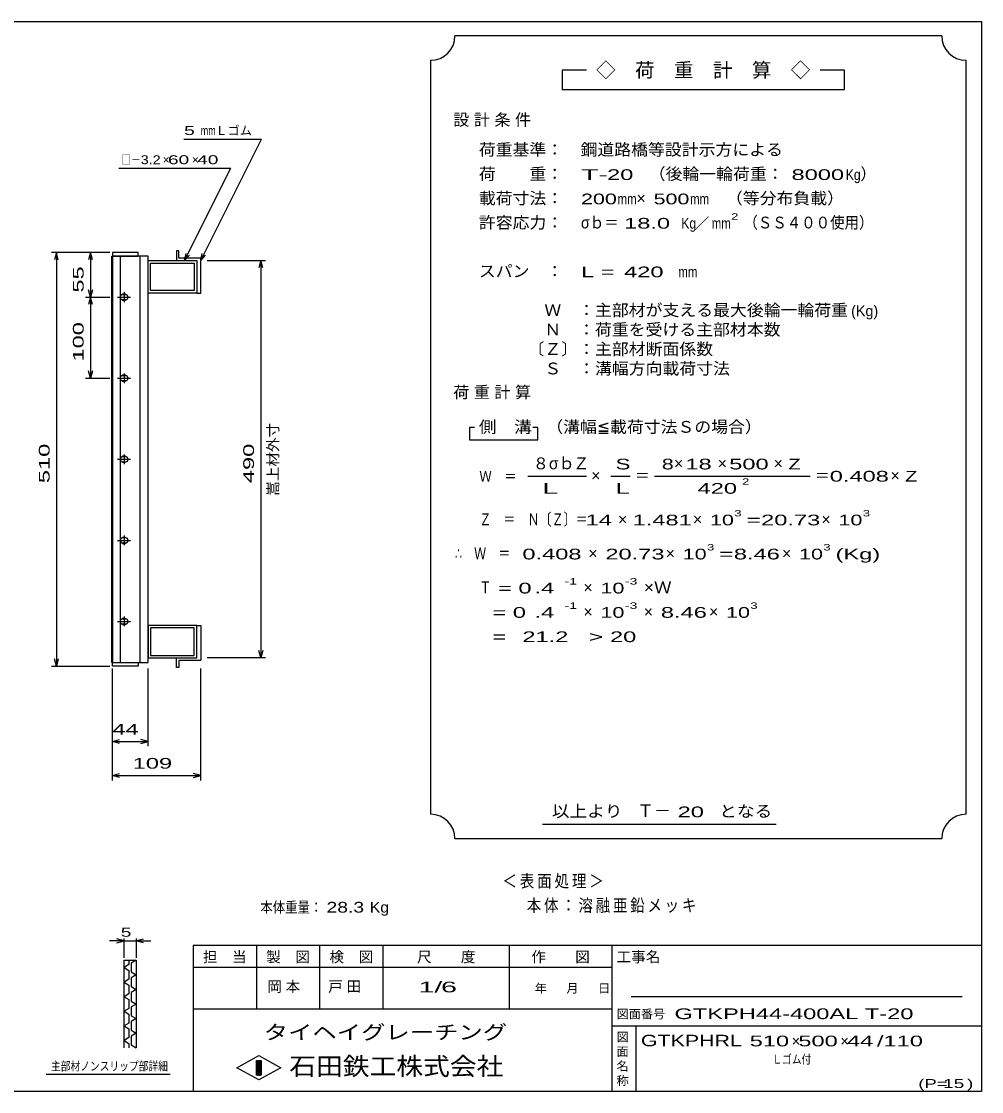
# Model space of a CAD drawing. Units: millimetres, scale not verified. Extents: x -1092 to 1039, y -770 to 632.
# Drawn here: x -145 to 1039, y -688 to 632 of the extents above; entities that cross this region are included whole.
import ezdxf
from ezdxf.enums import TextEntityAlignment as Align

# ---------------------------------------------------------------- set-up
doc = ezdxf.new("R2010")
doc.units = ezdxf.units.MM
doc.header["$LTSCALE"] = 6
for name, color, linetype, lineweight in [('0_2', 150, 'Continuous', 25), ('16', 3, 'Continuous', 25), ('22', 4, 'Continuous', 25), ('24', 2, 'Continuous', 25), ('32', 4, 'Continuous', 25)]:
    doc.layers.add(name, color=color, linetype=linetype, lineweight=lineweight)
doc.styles.add('ベクトル', font='')
doc.styles.get('ベクトル').set_extended_font_data('ベクトル')

msp = doc.modelspace()

# ---------------------------------------------------------------- linework, layer by layer
at = {"layer": '0_2'}
for p, q in [((-1037.4, 632.1), (1038.6, 632.1)), ((1038.6, 632.1), (1038.6, -687.9)), ((1038.6, -507.9), (66.6, -507.9)), ((66.6, -507.9), (66.6, -687.9)), ((144.6, -507.9), (144.6, -585.9)), ((222.6, -585.9), (222.6, -507.9)), ((300.6, -507.9), (300.6, -585.9)), ((456.6, -585.9), (456.6, -507.9)), ((582.6, -507.9), (582.6, -687.9)), ((582.6, -534.9), (66.6, -534.9)), ((1014.6, -570.9), (606.6, -570.9)), ((66.6, -585.9), (582.6, -585.9)), ((582.6, -606.9), (1038.6, -606.9)), ((612.6, -687.9), (612.6, -606.9)), ((120.6, -658.5), (147.6, -643.5)), ((147.6, -643.5), (174.6, -658.5)), ((147.6, -673.5), (120.6, -658.5)), ((144.6, -649.5), (150.6, -649.5)), ((144.6, -667.5), (144.6, -649.5)), ((144.6, -649.5), (145.8, -649.5)), ((145.8, -649.5), (145.8, -667.5)), ((147, -667.5), (147, -649.5)), ((147, -649.5), (148.2, -649.5)), ((174.6, -658.5), (147.6, -673.5)), ((148.2, -649.5), (148.2, -667.5)), ((149.4, -667.5), (149.4, -649.5)), ((149.4, -649.5), (150.6, -649.5)), ((150.6, -649.5), (150.6, -667.5)), ((150.6, -649.5), (150.6, -667.5)), ((150.6, -667.5), (144.6, -667.5)), ((145.8, -667.5), (147, -667.5)), ((148.2, -667.5), (149.4, -667.5)), ((1038.6, -687.9), (-1037.4, -687.9))]:
    msp.add_line(p, q, dxfattribs=at)
at = {"layer": '16'}
for p, q in [((-1, 347), (-33, 347)), ((-33, 347), (-33, 342.5)), ((-1, 342.5), (-1, 347)), ((49, 349), (46, 349)), ((46, 349), (46, 337)), ((49, 340), (49, 349)), ((-33.7, -158.5), (-33.7, 342.5)), ((-33.7, 342.5), (-33, 342.5)), ((-33, 342.5), (-1, 342.5)), ((-33, 342.5), (-33, -158.5)), ((11, 342.5), (-33, 342.5)), ((-23.5, 342.5), (-23.5, -158.5)), ((1.5, -158.5), (1.5, 342.5)), ((11, -158.5), (11, 342.5)), ((11, 337), (71, 337)), ((11, 297), (11, 337)), ((14, 334), (68, 334)), ((14, 300), (14, 334)), ((46, 337), (71, 337)), ((76, 340), (49, 340)), ((68, 334), (68, 300)), ((71, 337), (71, 297)), ((71, 337), (71, 297)), ((76, 297), (76, 340)), ((-26.5, 292), (-10.5, 292)), ((-16.5, 295), (-20.5, 295)), ((-18.5, 298), (-18.5, 286)), ((71, 297), (11, 297)), ((68, 300), (14, 300)), ((71, 297), (76, 297)), ((-20.5, 289), (-16.5, 289)), ((-18.5, 198), (-18.5, 186)), ((-26.5, 192), (-10.5, 192)), ((-16.5, 195), (-20.5, 195)), ((-20.5, 189), (-16.5, 189)), ((-16.5, 95), (-20.5, 95)), ((-18.5, 98), (-18.5, 86)), ((-26.5, 92), (-10.5, 92)), ((-20.5, 89), (-16.5, 89)), ((-26.5, -8), (-10.5, -8)), ((-16.5, -5), (-20.5, -5)), ((-20.5, -11), (-16.5, -11)), ((-18.5, -2), (-18.5, -14)), ((-16.5, -105), (-20.5, -105)), ((-18.5, -102), (-18.5, -114)), ((-26.5, -108), (-10.5, -108)), ((-20.5, -111), (-16.5, -111)), ((71, -113), (11, -113)), ((11, -113), (11, -153)), ((68, -116), (14, -116)), ((14, -116), (14, -150)), ((68, -150), (68, -116)), ((71, -153), (71, -113)), ((71, -113), (76, -113)), ((71, -153), (71, -113)), ((76, -113), (76, -156)), ((11, -153), (71, -153)), ((14, -150), (68, -150)), ((46, -165), (46, -153)), ((46, -153), (71, -153)), ((76, -156), (49, -156)), ((49, -156), (49, -165)), ((-33, -158.5), (-33.7, -158.5)), ((-33, -158.5), (-1, -158.5)), ((-33, -163), (-33, -158.5)), ((-33, -158.5), (11, -158.5)), ((-1, -163), (-33, -163)), ((-1, -158.5), (-1, -163)), ((49, -165), (46, -165))]:
    msp.add_line(p, q, dxfattribs=at)
for centre, radius, start, end in [((-20.5, 292), 3, 90, 270), ((-18.5, 292), 4, 46.6, 133.4), ((-16.5, 292), 3, 270, 90), ((-18.5, 292), 4, 226.6, 313.4), ((-20.5, 192), 3, 90, 270), ((-18.5, 192), 4, 46.6, 133.4), ((-18.5, 192), 4, 226.6, 313.4), ((-16.5, 192), 3, 270, 90), ((-20.5, 92), 3, 90, 270), ((-18.5, 92), 4, 46.6, 133.4), ((-16.5, 92), 3, 270, 90), ((-18.5, 92), 4, 226.6, 313.4), ((-20.5, -8), 3, 90, 270), ((-18.5, -8), 4, 46.6, 133.4), ((-18.5, -8), 4, 226.6, 313.4), ((-16.5, -8), 3, 270, 90), ((-20.5, -108), 3, 90, 270), ((-18.5, -108), 4, 46.6, 133.4), ((-16.5, -108), 3, 270, 90), ((-18.5, -108), 4, 226.6, 313.4)]:
    msp.add_arc(centre, radius, start, end, dxfattribs=at)
at = {"layer": '22'}
for p, q in [((55, 487), (151, 487)), ((76, 337), (151, 487)), ((-25, 451), (113, 451)), ((56, 337), (113, 451)), ((-36, 347), (-108, 347)), ((-102, 347), (-104.4, 338)), ((-99.6, 338), (-102, 347)), ((-102, 347), (-102, -163)), ((-36, 347), (-66, 347)), ((-60, 347), (-62.4, 338)), ((-57.6, 338), (-60, 347)), ((-60, 347), (-60, 292)), ((56, 337), (57.8, 345.8)), ((56, 337), (62, 343.6)), ((76, 337), (77.8, 345.8)), ((76, 337), (82, 343.6)), ((84, 337), (156, 337)), ((150, 337), (147.6, 328)), ((152.4, 328), (150, 337)), ((150, 337), (150, -153)), ((-66, 292), (-36, 292)), ((-60, 292), (-62.4, 301)), ((-60, 292), (-62.4, 283)), ((-57.6, 301), (-60, 292)), ((-57.6, 283), (-60, 292)), ((-60, 292), (-60, 192)), ((-60, 192), (-62.4, 201)), ((-57.6, 201), (-60, 192)), ((-66, 192), (-36, 192)), ((150, -153), (147.6, -144)), ((152.4, -144), (150, -153)), ((-102, -163), (-104.4, -154)), ((-99.6, -154), (-102, -163)), ((156, -153), (84, -153)), ((-108, -163), (-36, -163)), ((-33, -262), (-33, -166)), ((-33, -304), (-33, -166)), ((11, -262), (11, -166)), ((76, -304), (76, -166)), ((-33, -256), (-24, -253.6)), ((-24, -258.4), (-33, -256)), ((-33, -256), (11, -256)), ((11, -256), (2, -253.6)), ((2, -258.4), (11, -256)), ((-33, -298), (-24, -295.6)), ((-24, -300.4), (-33, -298)), ((-33, -298), (76, -298)), ((76, -298), (67, -295.6)), ((67, -300.4), (76, -298))]:
    msp.add_line(p, q, dxfattribs=at)
at = {"layer": '24', "color": 4}
for p, q in [((989.4, 614.1), (389.4, 614.1)), ((359.4, 584.1), (359.4, -345.9)), ((1019.4, -345.9), (1019.4, 584.1)), ((551.4, 572.1), (521.4, 572.1)), ((521.4, 572.1), (521.4, 548.1)), ((869.4, 572.1), (839.4, 572.1)), ((869.4, 548.1), (869.4, 572.1)), ((521.4, 548.1), (869.4, 548.1)), ((413.4, 131.1), (407.4, 131.1)), ((407.4, 131.1), (407.4, 116.1)), ((491.4, 131.1), (485.4, 131.1)), ((491.4, 116.1), (491.4, 131.1)), ((407.4, 116.1), (491.4, 116.1)), ((479.4, 71.1), (551.4, 71.1)), ((581.4, 71.1), (605.4, 71.1)), ((635.4, 71.1), (827.4, 71.1)), ((497.4, -357.9), (785.4, -357.9)), ((389.4, -375.9), (989.4, -375.9))]:
    msp.add_line(p, q, dxfattribs=at)
for centre, start, end in [((359.4, 614.1), 270, 0), ((1019.4, 614.1), 180, 270), ((359.4, -375.9), 0, 90), ((1019.4, -375.9), 90, 180)]:
    msp.add_arc(centre, 30, start, end, dxfattribs=at)
at = {"layer": '32'}
for p, q in [((-18.6, -501.9), (-27.6, -499.5)), ((-18.6, -522.9), (-18.6, -498.9)), ((-3.6, -498.9), (-3.6, -522.9)), ((-3.6, -501.9), (5.4, -499.5)), ((-18.6, -501.9), (-36.6, -501.9)), ((-27.6, -504.3), (-18.6, -501.9)), ((-18.6, -501.9), (-3.6, -501.9)), ((5.4, -504.3), (-3.6, -501.9)), ((-3.6, -501.9), (14.4, -501.9)), ((-18.6, -525.9), (-3.6, -525.9)), ((-18.6, -633.9), (-18.6, -525.9)), ((-12.6, -525.9), (-12.6, -531.3)), ((-3.6, -525.9), (-9.6, -529.5)), ((-3.6, -525.9), (-3.6, -633.9)), ((-12.6, -531.3), (-18.6, -534.9)), ((-18.6, -534.9), (-12.6, -538.5)), ((-12.6, -538.5), (-12.6, -549.3)), ((-9.6, -529.5), (-9.6, -540.3)), ((-9.6, -540.3), (-3.6, -543.9)), ((-12.6, -549.3), (-18.6, -552.9)), ((-18.6, -552.9), (-12.6, -556.5)), ((-3.6, -543.9), (-9.6, -547.5)), ((-9.6, -547.5), (-9.6, -558.3)), ((-12.6, -567.3), (-18.6, -570.9)), ((-12.6, -556.5), (-12.6, -567.3)), ((-9.6, -558.3), (-3.6, -561.9)), ((-3.6, -561.9), (-9.6, -565.5)), ((-9.6, -565.5), (-9.6, -576.3)), ((-18.6, -570.9), (-12.6, -574.5)), ((-12.6, -574.5), (-12.6, -585.3)), ((-9.6, -576.3), (-3.6, -579.9)), ((-3.6, -579.9), (-9.6, -583.5)), ((-12.6, -585.3), (-18.6, -588.9)), ((-18.6, -588.9), (-12.6, -592.5)), ((-12.6, -592.5), (-12.6, -603.3)), ((-9.6, -583.5), (-9.6, -594.3)), ((-12.6, -603.3), (-18.6, -606.9)), ((-18.6, -606.9), (-12.6, -610.5)), ((-9.6, -594.3), (-3.6, -597.9)), ((-3.6, -597.9), (-9.6, -601.5)), ((-9.6, -601.5), (-9.6, -612.3)), ((-12.6, -610.5), (-12.6, -621.3)), ((-9.6, -612.3), (-3.6, -615.9)), ((-3.6, -615.9), (-9.6, -619.5)), ((-9.6, -619.5), (-9.6, -630.3)), ((-12.6, -621.3), (-18.6, -624.9)), ((-18.6, -624.9), (-12.6, -628.5)), ((-12.6, -628.5), (-12.6, -633.9)), ((-9.6, -630.3), (-3.6, -633.9)), ((38.4, -666.9), (-114.6, -666.9))]:
    msp.add_line(p, q, dxfattribs=at)

# ---------------------------------------------------------------- texts
at = {"layer": '0_2', "style": 'ベクトル'}
for s, height, p in [('担\u3000当', 13.2, (78.6, -521.7)), ('製\u3000図', 13.2, (156.6, -521.7)), ('検\u3000図', 13.2, (234.6, -521.7)), ('尺\u3000\u3000度', 13.2, (342.6, -521.7)), ('作\u3000\u3000図', 13.2, (483.6, -521.7)), ('工事名', 13.2, (588.6, -521.7)), ('年', 11, (487.8, -560.4)), ('月', 11, (526.8, -560.4)), ('日', 11, (565.8, -560.4)), ('図面番号', 11, (588.6, -592.2)), ('図', 11, (588.6, -620.4)), ('面', 11, (588.6, -638.4)), ('名', 11, (588.6, -656.4)), ('称', 11, (588.6, -674.4))]:
    msp.add_text(s, height=height, dxfattribs=at).set_placement(p, align=Align.MIDDLE_LEFT)
at = {"layer": '0_2', "color": 222, "style": 'ベクトル'}
for s, height, width, p in [('タイヘイグレーチング', 17.6, 1.25, (153.6, -614.7)), ('石田鉄工株式会社', 21.99, 1.1, (185.1, -656.7))]:
    msp.add_text(s, height=height, dxfattribs=dict(at, width=width)).set_placement(p, align=Align.MIDDLE_LEFT)
at = {"layer": '22', "color": 2, "style": 'ベクトル'}
for s, height, width, p in [(' 5 ', 11, 1.6, (49, 497.5)), ('mm', 11, 0.75, (76, 497.5)), ('□－', 11, 0.8, (-22, 461.5)), ('3.2', 11, 1.2, (2, 461.5)), (' 60 ', 11, 1.6, (29, 461.5)), (' 40 ', 11, 1.6, (65, 461.5)), (' 44 ', 13.2, 1.65, (-41, -241)), (' 109 ', 13.2, 1.65, (-16, -283)), ('本体重量：', 13.2, 0.85, (149.4, -460.5)), (' 28.3', 13.2, 1.35, (224.4, -460.5)), ('Kg', 13.2, 1.1, (284.4, -460.5)), ('1/', 13.2, 2, (344.4, -558.9)), (' 6 ', 13.2, 2, (362.4, -558.9)), ('GTKPH44-400AL T-20           ', 13.2, 1.65, (660, -591.9)), ('GTKPHRL', 14.08, 1.4, (618.6, -624.9)), (' 510 ', 13.2, 1.65, (744.6, -625.5)), (' 500 ', 13.2, 1.65, (804.6, -625.5)), (' 44 ', 13.2, 1.65, (864.6, -625.5)), ('/', 13.2, 1.65, (909.6, -625.5)), (' 110 ', 13.2, 1.65, (909.6, -625.5)), ('Ｌゴム付', 11, 0.8, (780.6, -648)), ('(P=', 11, 1.55, (960.6, -678)), (' 15 ', 11, 1.6, (984.6, -678)), (')', 11, 1.6, (1020.6, -678))]:
    msp.add_text(s, height=height, dxfattribs=dict(at, width=width)).set_placement(p, align=Align.MIDDLE_LEFT)
for s, height, p in [('Ｌゴム', 11, (94, 497.5)), ('×', 11, (29, 461.5)), ('×', 11, (65, 461.5)), ('×', 13.2, (804.6, -625.5)), ('×', 13.2, (864.6, -625.5))]:
    msp.add_text(s, height=height, dxfattribs=at).set_placement(p, align=Align.MIDDLE_LEFT)
at = {"layer": '22', "color": 2, "style": 'ベクトル', "width": 1.65}
for s, p in [(' 55 ', (-75, 289.5)), (' 100 ', (-75, 204.5)), (' 510 ', (-117, 54.5)), (' 490', (135, 54.5))]:
    msp.add_text(s, height=13.2, rotation=90, dxfattribs=at).set_placement(p, align=Align.MIDDLE_LEFT)
at = {"layer": '22', "color": 2, "style": 'ベクトル'}
msp.add_text('嵩上材外寸', height=13.2, rotation=90, dxfattribs=at).set_placement((165, 47), align=Align.MIDDLE_LEFT)
at = {"layer": '22', "color": 2, "attachment_point": 4, "style": 'ベクトル'}
for s, insert, char_height in [('\\T1.2;\\W0.85;＜表面処理＞', (447.9, -429), 15.4), ('\\T1.19;\\W0.85;本体：溶融亜鉛メッキ', (477.9, -459), 15.4), ('\\T1.25;岡本\u3000', (158.1, -558.9), 13.2), ('\\T1.25;戸田\u3000', (233.1, -558.9), 13.2)]:
    msp.add_mtext(s, dxfattribs=dict(at, insert=insert, char_height=char_height))
at = {"layer": '24', "style": 'ベクトル'}
for s, height, p in [('◇\u3000荷\u3000重\u3000計\u3000算\u3000◇', 17.6, (563.4, 572.1)), ('）', 14.5, (889.2, 444)), ('×', 14.5, (613.2, 414)), ('／', 13.2, (684.9, 383.1)), ('(Kg)', 13.2, (877.8, 275.1)), ('８', 14.5, (485.4, 87)), ('σｂ', 14.52, (505.2, 87)), ('Ｚ', 14.5, (535.2, 87)), ('×', 14.5, (659.4, 87)), ('×', 14.5, (713.4, 87)), ('×', 14.5, (782.4, 87)), ('×', 14.5, (557.4, 72)), ('×', 14.5, (926.4, 72)), ('×', 14.5, (590.4, 18)), ('×', 14.5, (682.8, 18)), ('×', 14.5, (841.2, 18)), ('×', 14.5, (553.8, -24)), ('×', 14.5, (649.2, -24)), ('×', 14.5, (792.6, -24)), ('×', 14.5, (547.8, -66)), ('×', 14.5, (547.8, -96)), ('×', 14.5, (622.2, -96)), ('×', 14.5, (702.6, -96)), ('Ｔ－', 15.4, (613.8, -341.4))]:
    msp.add_text(s, height=height, dxfattribs=at).set_placement(p, align=Align.MIDDLE_LEFT)
for s, height, width, p in [('荷重基準：\u3000', 14.52, 1.05, (418.8, 474)), ('鋼道路橋等設計示方による', 14.52, 1.05, (544.2, 474)), ('荷\u3000\u3000重：\u3000', 14.52, 1.05, (418.8, 444)), ('T-', 13.2, 2, (544.8, 443.1)), (' 20 ', 13.2, 1.65, (568.8, 443.1)), ('（後輪一輪荷重：', 14.52, 1.05, (628.2, 444)), (' 8000', 13.2, 1.65, (796.2, 443.1)), ('Kg', 13.2, 0.85, (871.2, 443.1)), ('載荷寸法：\u3000', 14.52, 1.05, (418.8, 414)), ('\u3000（等分布負載）', 14.52, 1.05, (702.6, 414)), ('200', 13.2, 1.5, (544.8, 413.1)), ('mm', 13.2, 0.8, (589.8, 413.1)), ('500', 13.2, 1.5, (634.2, 413.1)), ('mm', 13.2, 0.8, (679.2, 413.1)), ('許容応力：\u3000', 14.52, 1.05, (418.8, 384)), ('σｂ＝', 14.52, 0.9, (544.8, 384)), (' 18.0', 13.2, 1.65, (589.8, 383.1)), ('Kg', 13.2, 0.85, (668.4, 383.1)), ('mm', 13.2, 0.8, (705.9, 383.1)), ('2', 7.92, 1.5, (729.9, 391.5)), ('（ＳＳ４００使用）', 14.52, 0.9, (744.9, 384)), ('スパン\u3000：\u3000', 14.52, 1.05, (418.8, 324)), ('L =', 13.2, 1.65, (544.8, 323.1)), (' 420 ', 13.2, 1.65, (589.8, 323.1)), ('mm', 13.2, 0.8, (664.8, 323.1)), ('\u3000Ｗ\u3000：主部材が支える最大後輪一輪荷重', 14.52, 1.05, (478.8, 276)), ('\u3000Ｎ\u3000：荷重を受ける主部材本数', 14.52, 1.05, (478.8, 252)), ('〔Ｚ〕：主部材断面係数', 14.52, 1.05, (478.8, 228)), ('\u3000Ｓ\u3000：溝幅方向載荷寸法', 14.52, 1.05, (478.8, 204)), ('側\u3000溝', 14.52, 1.1, (418.8, 132)), ('\u3000（溝幅≦載荷寸法Ｓの場合）', 14.52, 1.05, (481.2, 132)), ('S', 13.2, 1.55, (587.4, 86.1)), ('8', 13.2, 1.5, (644.4, 86.1)), (' 18 ', 13.2, 1.65, (665.4, 86.1)), (' 500 ', 13.2, 1.65, (719.4, 86.1)), ('Z', 13.2, 1.4, (800.4, 86.1)), ('Ｗ\u3000＝', 13.2, 0.85, (419.4, 71.1)), ('＝', 14.5, 0.9, (611.4, 72)), ('2', 7.92, 1.5, (743.4, 64.5)), ('＝', 14.5, 0.9, (833.4, 72)), ('0.408', 13.2, 1.65, (851.4, 71.1)), ('Z', 13.2, 1.4, (944.4, 71.1)), ('L', 13.2, 1.8, (587.4, 56.1)), (' 420 ', 13.2, 1.65, (680.4, 56.1)), ('Ｚ\u3000＝\u3000Ｎ〔Ｚ〕＝', 14.52, 0.75, (419.4, 18)), ('3', 7.92, 1.5, (733.8, 25.5)), ('3', 7.92, 1.5, (892.2, 25.5)), (' 14 ', 13.2, 1.65, (542.4, 17.1)), ('1.481', 13.2, 1.65, (608.4, 17.1)), ('10', 13.2, 1.5, (703.8, 17.1)), ('=', 13.2, 1.7, (748.8, 17.1)), ('20.73', 13.2, 1.65, (766.8, 17.1)), ('10', 13.2, 1.5, (862.2, 17.1)), ('3', 7.92, 1.5, (700.2, -16.5)), ('3', 7.92, 1.5, (843.6, -16.5)), ('∴\u3000Ｗ\u3000＝', 14.52, 0.75, (389.4, -24)), (' 0.408', 13.2, 1.65, (464.4, -24.9)), ('20.73', 13.2, 1.65, (574.8, -24.9)), ('10', 13.2, 1.5, (670.2, -24.9)), ('=', 13.2, 1.7, (715.2, -24.9)), ('8.46', 13.2, 1.65, (733.2, -24.9)), ('10', 13.2, 1.5, (813.6, -24.9)), ('(Kg)', 13.2, 1.65, (858.6, -24.9)), ('Ｔ', 14.5, 0.75, (419.4, -66)), (' = 0', 13.2, 1.65, (434.4, -66.9)), (' .4 ', 13.2, 1.65, (479.4, -66.9)), ('-1', 7.92, 1.65, (524.4, -58.5)), ('10', 13.2, 1.5, (568.8, -66.9)), ('-3', 7.92, 1.65, (598.8, -58.5)), ('×Ｗ', 14.52, 1.1, (622.2, -66)), ('  = 0', 13.2, 1.65, (419.4, -96.9)), (' .4 ', 13.2, 1.65, (479.4, -96.9)), ('-1', 7.92, 1.65, (524.4, -88.5)), ('10', 13.2, 1.5, (568.8, -96.9)), ('-3', 7.92, 1.65, (598.8, -88.5)), ('8.46', 13.2, 1.65, (643.2, -96.9)), ('10', 13.2, 1.5, (723.6, -96.9)), ('3', 7.92, 1.5, (753.6, -88.5)), ('  =', 13.2, 1.65, (419.4, -126.9)), (' 21.2', 13.2, 1.65, (464.4, -126.9)), ('>', 13.2, 1.7, (554.4, -126.9)), (' 20 ', 13.2, 1.65, (572.4, -126.9)), ('以上より\u3000', 14.52, 1.1, (508.8, -342)), (' 20 ', 13.2, 1.65, (655.8, -342.9)), ('となる', 14.52, 1.1, (715.2, -342))]:
    msp.add_text(s, height=height, dxfattribs=dict(at, width=width)).set_placement(p, align=Align.MIDDLE_LEFT)
at = {"layer": '24', "attachment_point": 4, "style": 'ベクトル'}
for s, insert, char_height in [('\\T1.28;設計条件', (387.3, 510), 14.52), ('\\T1.28;荷重計算', (387.3, 174), 14.52), ('\\T1.5;\\W2;\\~L\\~', (482.4, 56.1), 13.2)]:
    msp.add_mtext(s, dxfattribs=dict(at, insert=insert, char_height=char_height))
at = {"layer": '32', "color": 2, "style": 'ベクトル'}
for s, width, p in [(' 5 ', 1.6, (-29.1, -491.4)), ('主部材ノンスリップ部詳細', 0.8, (-108.6, -656.4))]:
    msp.add_text(s, height=11, dxfattribs=dict(at, width=width)).set_placement(p, align=Align.MIDDLE_LEFT)

doc.saveas('drawing.dxf')
